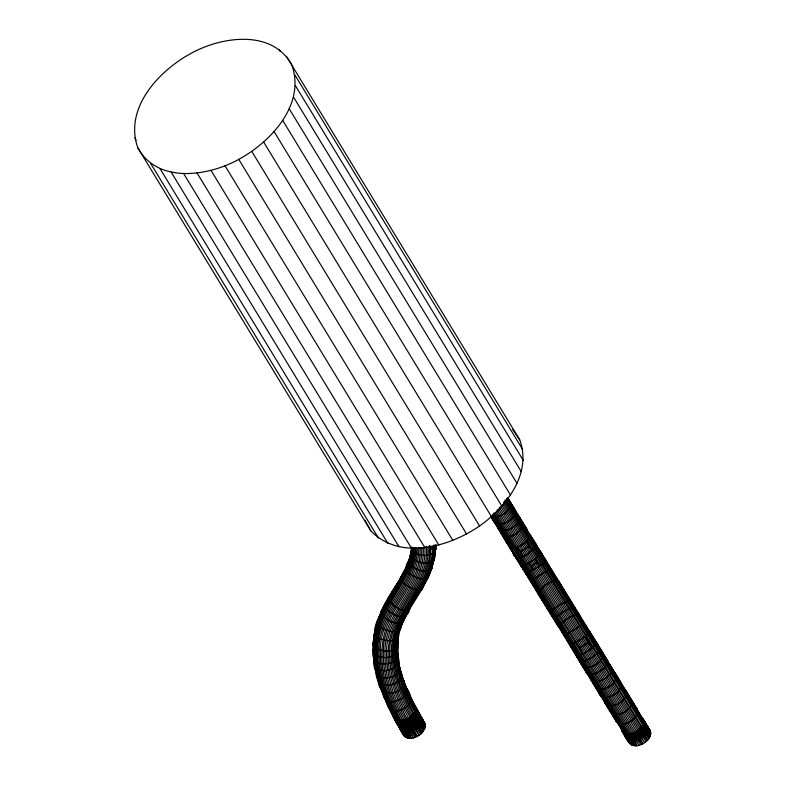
<?xml version="1.0" encoding="UTF-8"?>
<svg xmlns="http://www.w3.org/2000/svg" width="785" height="785" viewBox="0 0 785 785"><rect width="100%" height="100%" fill="white"/><g stroke="black" fill="none" stroke-linecap="round" stroke-linejoin="round"><path stroke-width="1.18" d="M385.17 698.493L383.836 695.461C388.428 709.287 396.111 722.043 403.304 734.74C408.259 741.992 419.514 737.056 423.478 731.021C403.961 698.101 385.376 656.976 403.588 619.257M397.239 644.053C395.856 656.074 407.415 676.513 387.505 677.632C374.524 680.301 372.473 663.825 374.082 654.71M398.348 633.927C397.985 643.759 396.631 654.082 398.064 663.914C396.386 667.279 392.745 669.105 389.242 669.997C383.649 671.94 372.316 669.389 374.955 661.559M373.375 645.761L374.818 631.101L373.317 644.279L374.68 646.987L377.673 649.254L384.974 651.167L391.107 650.579L395.709 648.253L397.033 646.624L397.514 643.886C401.184 654.965 388.604 659.39 380.264 656.917C377.271 656.093 373.886 654.317 373.218 651.01C373.248 640.393 373.886 628.608 378.929 619.277M373.464 651.952C369.372 611.603 409.024 585.217 411.958 547.027M373.768 643.749L374.072 639.294M373.925 652.875C369.823 612.516 409.466 586.12 412.41 547.93M415.962 547.538C416.668 585.688 377.104 610.602 377.673 649.254C376.192 681.125 391.568 710.523 406.394 737.655C389.262 709.336 373.248 676.837 377.036 642.758C379.479 607.286 414.529 583.824 414.98 548.175L413.98 547.43L411.997 566.456C417.07 570.175 428.473 574.738 432.074 567.447L428.551 576.249L421.623 589.574C413.832 591.183 401.802 584.786 401.253 576.524L406.924 566.152L400.929 577.711L388.271 598.268C389.232 604.264 407.091 616.333 409.584 607.826M595.295 642.336L596.639 642.699L596.404 644.043L591.566 648.695L583.638 653.571L577.24 655.809L576.18 655.671L569.488 644.976L574.061 643.239L583.167 637.871L590.222 632.239L589.192 632.367M604.744 700.936L604.941 702.801L616.166 721.395C623.408 728.244 637.518 719.766 637.557 710.504L619.875 681.566C625.841 690.309 607.6 701.721 600.358 695.461L590.85 679.113L596.953 689.122M413.106 547.714C412.302 580.939 380.764 603.086 376.084 635.507C371.374 660.695 378.556 686.963 390.116 709.169C394.649 712.142 400.693 710.651 405.001 707.962C413.352 703.203 411.536 694.784 406.375 687.748L410.869 698.238M430.003 546.291C434.89 582.107 399.545 606.53 393.668 640.207C387.77 673.746 404.491 705.98 420.829 734.014C401.91 707.344 386.819 673.922 392.333 640.491C396.631 617.461 412.959 599.681 422.87 579.114C427.55 568.683 429.748 557.144 430.808 545.948M409.623 609.199C406.875 624.075 388.457 613.654 384.65 605.657C394.482 586.817 410.535 569.606 411.575 547.361C413.793 556.801 429.729 558.037 435.322 550.962L435.518 545.418L434.959 546.311C434.929 557.301 432.172 568.124 427.668 578.113C422.958 580.655 417.277 578.015 412.93 575.807C406.022 572.01 403.608 567.084 409.211 559.754L406.041 568.016M435.626 545.065L435.283 549.686M435.322 550.962L435.852 545.614M436.009 544.682L434.399 559.214L431.848 561.952L428.247 563.061L423.782 563.149L419.131 562.207L412.861 558.792L410.663 555.26L411.772 547.969M590.222 632.239L603.449 654.042C603.685 661.883 590.418 669.438 583.088 667.171L575.797 655.092L580.233 661.686L584.913 660.941L591.596 657.653L597.532 653.189L600.26 649.381L596.355 642.464M595.275 685.403C597.728 696.305 620.523 682.773 615.911 674.452L606.776 660.106M373.317 644.279C374.102 628.579 379.969 613.635 387.554 600.034M397.553 644.819L398.603 634.82M501.949 533.26C504.117 543.868 528.374 529.355 521.897 521.799L527.01 530.101L529.934 537.185L650.745 733.553C649.97 739.509 644.475 743.729 639 745.289C629.648 748.664 625.606 737.292 622.083 731.129L621.386 729.226L630.649 744.366L615.509 719.56L631.631 744.916L491.645 516.265C499.908 519.641 516.756 507.679 507.964 499.947M393.785 716.214L392.578 714.134C395.395 728.588 422.929 714.752 413.175 703.802M610.092 666.524C618.089 673.177 596.158 686.708 590.948 679.849M622.701 731.924L629.609 743.395L622.083 731.129C629.59 739.637 649.352 726.41 641.423 716.931M388.271 598.268L402.293 575.758L397.22 583.991M421.623 589.574L422.261 587.219M397.396 645.731L398.505 636.547C395.297 642.258 386.966 641.041 381.726 639.216C367.39 635.114 379.037 617.51 382.638 609.67M374.484 635.919L375.721 629.56M402.685 678.986C407.238 685.05 399.271 691.644 393.589 692.772C383.718 695.893 378.144 688.484 377.919 678.78M385.994 602.811L384.64 604.234L384.65 605.657M406.139 615.509L406.394 613.507M411.625 548.283L410.663 555.26L408.75 561.226L409.554 563.797L411.997 566.456L412.861 558.792M434.046 559.999L435.793 548.254L435.086 546.419M404.059 681.772L400.929 672.431C403.932 678.642 396.396 683.853 391.038 684.883C380.784 687.582 375.151 680.379 376.035 669.958M505.756 539.491L505.952 541.552L521.161 566.171C528.59 563.355 536.253 559.057 541.709 553.356L529.267 533.859L536.636 545.84C531.936 551.07 515.46 566.417 512.615 551.678M427.668 578.113L428.443 576.955L428.188 574.64M571.352 602.35L558.498 580.674C550.864 580.409 541.051 586.503 537.764 593.411L551.315 614.655M381.49 610.642L377.232 621.965L379.498 626.322L384.228 629.482L391.725 631.65L398.073 631.032L400.183 629.393L400.654 627.902C389.174 662.933 407.582 698.601 424.842 728.205C410.133 707.874 401.076 684.137 395.974 659.743C392.51 632.955 408.259 609.101 422.379 587.955M400.183 629.393L403.676 620.042L409.691 608.552M398.427 662.903L397.436 649.372L396.729 647.517M398.652 635.703L397.966 640.128L397.661 638.313M603.822 654.445L608.022 661.5L606.53 665.611L603.714 668.545L598.562 672.078L593.097 674.335L588.799 674.698L587.052 673.658L569.674 644.514M137.797 147.796C157.51 183.965 208.319 176.301 238.758 159.365C271.1 141.791 305.738 104.503 291.853 65.027C272.14 28.859 221.331 36.522 190.883 53.458C158.55 71.033 123.912 108.32 137.797 147.796L370.922 530.984C400.222 560.932 449.099 546.949 479.566 525.989C506.04 507.385 532.358 473.551 519.65 439.649L286.525 56.461M558.518 581.528L558.498 580.674M373.218 651.01L373.326 649.097M417.208 710.965L422.409 720.169L413.989 704.528L424.763 723.358L424.989 727.803L423.478 731.021C406.061 704.312 390.479 672.137 395.954 639.333C402.617 605.765 435.655 581.714 433.183 545.683M377.232 621.965L377.703 620.474M434.429 555.466L435.027 552.041L434.399 559.214M435.685 550.079L435.793 548.254L435.224 551.09M515.784 557.428L516.118 556.437M536.636 545.84L525.665 527.971L530.424 535.694C528.433 541.542 513.802 552.404 509.239 546.164L521.515 566.142M408.75 561.226L410.604 554.387M408.887 560.461L410.761 553.553M410.83 555.073L409.731 559.136L410.437 558.596M432.005 566.623L433.241 562.06M431.613 568.919L434.547 558.37M432.074 564.641L433.114 561.265M399.094 631.64L400.585 627.068M378.223 619.836L385.366 603.174M399.663 630.031L403.676 620.042M407.327 565.151L409.328 560.137M428.904 574.365L430.229 571.048M428.149 577.583L431.936 568.212M373.434 642.424L373.797 641.541M377.673 649.254L377.036 642.758L379.067 637.92M570.567 601.035L578.761 614.39L570.567 601.035C562.973 602.301 553.611 607.001 550.579 614.213M406.444 566.691L400.998 577.063M388.585 598.18L389.625 596.335L381.078 611.986C383.59 619.767 396.935 626.509 403.568 620.749M402.784 621.926L408.936 610.171L422.31 588.593M403.264 621.386L406.414 614.93M381.186 611.279L384.915 603.655M551.531 570.165C548.911 568.477 542.543 574.012 539.226 575.483C537.745 576.838 529.159 581.234 532.034 582.362M402.823 574.757L403.882 572.756M425.087 581.881L426.206 579.742M421.015 589.898C429.052 576.337 434.87 560.863 434.115 544.888M422.055 589.142L428.443 576.955M569.665 645.044L554.347 619.502C559.303 613.477 566.741 608.866 574.375 607.207M384.64 604.234L388.595 597.081M531.141 582.46L521.142 565.602L537.764 593.411M388.339 597.63L401.685 576.082M390.891 594.274L395.954 586.052M434.959 546.311L430.945 549.196M525.999 574.277L546.743 561.55L541.179 553.307L544.074 558.037M395.974 659.743C392.372 663.227 386.985 664.257 382.128 663.688C375.191 663.472 371.325 656.633 373.169 650.058M584.315 623.437L563.905 635.879L564.729 635.497M503.479 502.322L526.951 540.806L528.796 546.537L520.857 551.413L516.589 547.174L495.472 512.566M526.951 540.806L585.6 636.242L587.926 642.758L584.04 645.319L579.997 647.635L575.238 642.611L516.589 547.174M496.326 511.202L528.03 563.12L531.523 565.926L536.891 562.629L540.286 565.288L534.713 559.077L501.958 505.452M590.222 632.425L578.702 613.674C571.382 615.96 562.403 620.601 558.361 626.665L550.471 613.821L554.347 619.502M602.193 653.611L603.449 654.042L600.142 648.43M497.798 527.432L505.952 541.552L507.738 542.641C550.246 609.366 591.448 677.102 631.954 745.093L624.428 733.141M521.161 566.171L515.882 557.782M512.683 507.699C522.241 515.863 498.436 531.249 493.52 520.416M604.941 702.801C611.387 711.112 630.1 699.68 625.498 690.172M595.354 687.071L610.553 712.191C617.952 719.315 635.546 708.355 630.708 698.729L616.402 675.041M615.254 673.981L615.911 674.452M498.279 528.972C505.481 534.83 523.418 523.752 517.825 515.127L521.318 520.847M377.036 642.758L374.543 640.256L373.778 637.538M629.972 698.12L630.708 698.729M635.536 707.256L637.557 710.504M536.616 545.045L529.816 534.153L530.424 535.694M408.671 694.705L410.133 696.275L424.871 723.701L415.373 707.334L406.198 687.964M528.796 546.537L532.691 550.167M647.321 726.625L650.265 730.707L650.745 733.553L507.188 498.563M512.654 429.513L519.65 439.649M422.987 721.189L424.763 723.358L415.098 706.314M571.313 601.477L578.918 614.047M587.926 642.758L592.704 647.821L641.149 727.224L648.969 738.351L504.323 501.173M607.364 660.46L621.445 683.48M526.264 528.334L527.01 530.101M523.075 525.97L526.892 530.886M500.732 506.423L637.822 730.393L646.32 741.354L534.713 559.077M497.18 509.71L633.691 732.699L642.385 743.984L498.612 509.053M639.049 729.412L647.409 740.265L503.077 504.402M388.183 706.657L389.291 708.433M383.423 694.391L380.558 686.914L384.169 697.541L387.084 700.681L390.812 701.731L395.267 701.466L402.411 698.316L405.482 695.255L407.17 690.761L403.333 679.839M528.03 563.12L632.229 733.219L640.952 744.651L633.691 732.699M641.983 726.056L649.882 736.742L505.01 500.006M627.99 733.867L636.606 745.681L494.069 512.811M642.65 724.869L650.323 735.535L506.109 499.819M499.407 507.316L636.507 731.277L644.662 742.649L637.822 730.393M492.646 514.823L626.695 733.779L635.212 745.75L493.314 513.89M575.238 642.611L630.777 733.592L639 745.289L632.229 733.219M509.259 546.772L511.948 550.697M424.832 546.488C428.09 586.287 386.828 611.878 386.563 651.197C385.729 682.116 399.153 711.985 416.874 736.615C400.114 707.982 383.286 674.953 389.409 640.697C395.424 606.648 429.738 582.637 426.402 546.282M410.859 716.342L421.918 732.935C405.747 705.087 389.056 673.118 394.875 639.824C401.39 606.275 434.478 582.323 432.084 546.399M643.582 721.376L650.677 732.062L636.301 707.903M625.498 733.533L633.495 745.564L626.695 733.779M423.252 547.93C425.47 586.994 385.013 612.241 384.974 651.167C384.1 682.322 397.671 712.387 415.442 737.272L405.364 719.403M635.124 732.052L642.856 743.758L636.507 731.277M640.167 728.343L647.762 739.902L641.149 727.224M629.354 733.808L637.067 745.662L630.777 733.592M413.842 713.094L424.391 729.412L414.519 711.926M418.64 547.361C420.397 586.179 379.979 611.358 380.362 650.343C379.341 682.155 393.403 712.623 411.075 738.273C393.766 708.904 376.8 674.874 383.198 639.726C388.477 606.167 422.242 582.941 420.122 547.675M643.151 723.682L650.48 735.133L643.464 722.504M427.933 547.096C430.828 586.562 390.224 611.986 389.654 650.902C388.752 681.439 402.479 710.543 419.17 735.3L409.603 717.274M579.409 661.156L587.465 674.129M417.247 548.087C418.062 586.287 378.478 611.221 378.969 649.852C377.889 681.851 392.166 712.387 409.682 738.332L399.506 720.287M421.673 547.871C423.723 586.846 383.276 612.064 383.394 651.01C382.354 682.42 396.484 712.319 413.479 737.9L403.873 719.845M370.922 530.984L364.927 520.229M558.223 580.409L571.421 601.86M570.705 601.31L545.241 559.921M538.49 593.823L540.414 596.953M541.699 599.034L544.26 603.194M545.546 605.284L550.678 613.615M537.666 593.028L550.864 614.488M541.532 553.278L551.698 569.832M546.37 561.717L535.89 544.682L541.719 553.543M551.502 569.488L558.596 581.047M643.258 719.305L650.265 730.707L642.208 717.598L648.498 728.568M578.339 613.644L602.9 653.768M564.238 635.595L570.008 645.005M526.342 574.012L564.287 635.732M520.975 565.897L526.097 574.257M596.639 642.699L608.022 661.5M590.055 632.18L596.737 643.052M600.26 649.381L608.081 662.177M585.6 636.242L592.704 647.821M584.001 667.849L588.053 674.472M575.876 654.641L587.052 673.658M506.237 541.248L510.397 547.989M576.632 655.799L580.233 661.686M505.707 540.963L516.157 558.017M516.452 557.939L520.563 564.641M631.287 699.455L636.9 708.669M626.057 690.859L637.322 709.542M507.728 497.719L514.803 509.337M627.666 694.332L628.814 696.226M507.522 497.572L526.696 528.815M610.877 666.818L621.602 684.334M507.748 498.524L510.78 503.499M518.502 515.627L526.941 529.414M607.953 662.02L612.339 669.144M508.857 500.418L523.409 524.213M506.443 498.681L529.934 537.185M492.686 516.599L511.977 548.205M611.878 713.526L617.53 722.808M604.754 701.908L614.89 718.54M596.826 688.837L606.589 704.851M609.935 710.415L616.765 722.161M598.111 691.016L599.269 692.919M490.753 515.794L495.325 523.301M587.916 674.325L592.312 681.439M491.174 516.569L503.381 536.508M491.165 517.089L494.609 522.751M503.126 536.155L506.982 542.406M586.807 673.079L595.668 687.778M490.792 516.51L506.384 542.033M294.836 74.85L522.633 449.471M279.018 49.416L280.294 51.506M295.396 85.634L523.193 460.255M293.502 97.046L521.299 471.667M289.214 108.752L517.011 483.364M282.678 120.38L510.466 494.992M636.125 708.227L643.779 720.807M644.956 722.749L646.134 724.683M274.073 131.576L501.87 506.197M263.662 142.016L491.459 516.638M251.769 151.377L479.566 525.989M238.758 159.365L466.555 533.986M225.02 165.743L452.817 540.365M210.969 170.325L438.766 544.947M197.045 172.965L424.832 547.577M183.651 173.573L411.448 548.195M171.208 172.15L398.996 546.772M160.081 168.726L387.878 543.348M150.632 163.408L378.429 538.029M134.814 137.974L136.08 140.064M396.935 719.816L407.945 738.135L398.172 720.13M406.836 718.815L417.355 736.399L408.259 718.108M393.393 717.196L404.039 735.928L394.041 718.03L387.839 704.547L394.855 718.756L406.071 737.468L395.826 719.354M411.997 715.321L422.281 732.572L412.998 714.232M400.919 720.296L411.546 738.263L402.381 720.149M415.02 710.749L424.989 727.803C413.93 707.04 401.92 685.864 398.456 662.236M394.041 718.03L405.08 736.909L394.855 718.756M621.386 729.226L628.873 742.217L627.274 738.744M413.989 704.528L424.028 722.171M415.373 707.334L425.185 724.722C416.158 710.739 408.563 695.863 403.117 680.124M414.902 706.873L416.06 708.914M624.899 734.505L626.087 736.624M402.882 733.376L392.657 715.223L403.304 734.74L397.161 722.681M415.334 709.571L425.127 727.008L415.451 708.433L425.254 726.223M641.973 717.941L643.631 720.964M392.578 714.134L393.727 716.263M398.28 659.91L397.602 656.692M409.171 695.716L410.673 698.748M410.133 696.275L410.594 697.217M615.744 720.522L616.166 721.395M610.151 711.347L610.553 712.191M505.118 536.999L507.738 542.641M600.358 695.461L599.848 693.861M390.116 709.169C380.431 688.308 373.209 665.209 376.025 641.973C378.684 611.643 402.98 590.124 412.037 562.246L409.839 558.714M386.063 700.514L387.397 703.537M388.644 707.599L383.904 696.53M583.088 667.171L582.872 666.063M403.794 680.772L406.836 688.681M380.617 687.964L384.63 698.473M579.997 647.635L582.333 654.19M404.118 682.832L399.104 665.484L401.645 674.354M378.291 679.938L380.175 685.747M377.977 679.82L381.343 689.907M520.857 551.413L522.319 556.536M375.887 671.008L378.694 681.743M531.523 565.926L532.358 570.165M414.98 548.175L415.981 553.278M375.21 665.739L375.623 667.849M376.653 673.942L374.308 659.537L373.886 651.432M374.435 663.59L376.201 673.01M373.709 655.691L374.003 657.987M374.298 660.283L374.592 662.579M374.739 665.572L373.454 651.295M396.837 648.665L397.053 650.961M398.584 661.883L397.436 649.372M396.386 653.13L397.514 664.915M399.82 667.387L399.869 668.418M373.552 656.682L373.601 657.663M429.375 545.506L429.405 554.799"/></g></svg>
